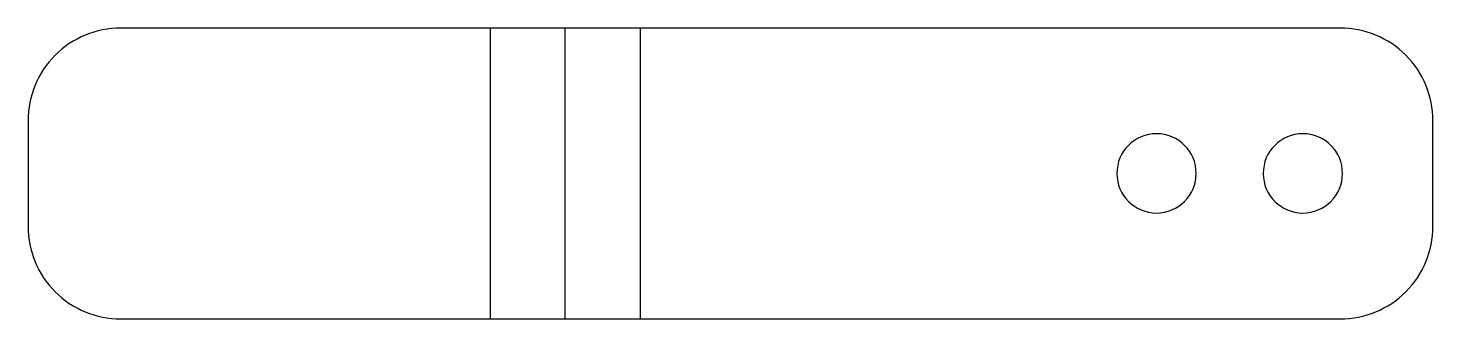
# Model space of a CAD drawing. Header units: millimetres. Extents: x -3.5 to 49.7, y 0 to 11.
import ezdxf

# ---------------------------------------------------------------- set-up
doc = ezdxf.new("R2010")
doc.units = ezdxf.units.MM

msp = doc.modelspace()

# ---------------------------------------------------------------- linework, layer by layer
at = {"layer": 'BEND'}
msp.add_line((16.827, 0), (16.827, 11), dxfattribs=at)
at = {"layer": 'BEND_EXTENT'}
for p, q in [((14, 0), (14, 11)), ((19.655, 11), (19.655, 0))]:
    msp.add_line(p, q, dxfattribs=at)
at = {"layer": 'INTERIOR_PROFILES', "extrusion": (0, 0, -1)}
for centre in [(-39.197, 5.504), (-44.734, 5.504)]:
    msp.add_circle(centre, 1.5, dxfattribs=at)
at = {"layer": 'OUTER_PROFILES'}
msp.add_lwpolyline([(46.155, 11), (0, 11, 0.414214), (-3.5, 7.5), (-3.5, 3.5, 0.414214), (0, 0), (46.155, 0, 0.414214), (49.655, 3.5), (49.655, 7.5, 0.414214)], format="xyb", close=True, dxfattribs=at)

doc.saveas('drawing.dxf')
